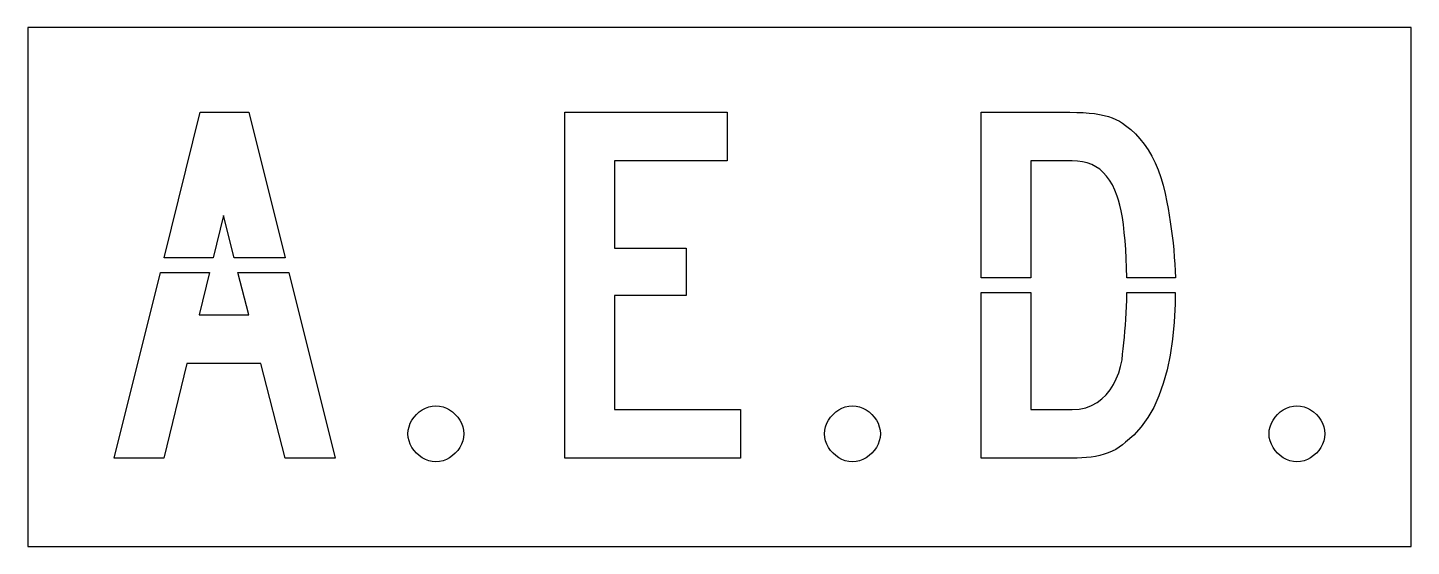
# Model space of a CAD drawing. Extents: x 0 to 48, y 0 to 18.
import ezdxf

# ---------------------------------------------------------------- set-up
doc = ezdxf.new("R2010")
doc.units = 0
doc.layers.add('CUT', color=7, linetype='Continuous')
doc.layers.add('OUTSIDE', color=1, linetype='Continuous')

msp = doc.modelspace()

# ---------------------------------------------------------------- linework, layer by layer
at = {"layer": 'CUT'}
for points in [[(5.9892, 15.063), (7.674, 15.063), (8.933, 10.0088), (7.1675, 10.0088), (6.7896, 11.4846), (6.4296, 10.0088), (4.7302, 10.0088)], [(24.2705, 13.3782), (20.3549, 13.3782), (20.3549, 10.347), (22.8389, 10.347), (22.8389, 8.7054), (20.3549, 8.7054), (20.3549, 4.7478), (24.7337, 4.7478), (24.7337, 3.063), (18.6293, 3.063), (18.6293, 15.063), (24.2705, 15.063)], [(38.0914, 10.305), (38.0698, 10.6074), (38.0434, 10.8942), (38.0122, 11.1642), (37.9762, 11.4138), (37.9366, 11.6406), (37.8934, 11.8422), (37.8466, 12.015), (37.7962, 12.1578), (37.717, 12.3582), (37.6306, 12.5406), (37.5346, 12.7038), (37.429, 12.849), (37.315, 12.975), (37.1902, 13.0842), (37.057, 13.1754), (36.913, 13.2498), (36.7594, 13.3062), (36.5962, 13.347), (36.4222, 13.371), (36.2374, 13.3782), (34.8058, 13.3782), (34.8058, 9.314), (33.0802, 9.314), (33.0802, 15.063), (36.1534, 15.063), (36.3958, 15.0606), (36.619, 15.0522), (36.823, 15.0378), (37.0114, 15.0174), (37.1842, 14.991), (37.3426, 14.9574), (37.4902, 14.9178), (37.6258, 14.8698), (37.7518, 14.8146), (37.8706, 14.751), (37.9834, 14.6802), (38.0902, 14.5998), (38.2654, 14.4654), (38.4298, 14.313), (38.587, 14.1438), (38.7334, 13.959), (38.869, 13.7586), (38.9962, 13.5414), (39.1114, 13.311), (39.2158, 13.065), (39.3106, 12.8058), (39.3922, 12.5322), (39.463, 12.2466), (39.5218, 11.9478), (39.5626, 11.7234), (39.6022, 11.493), (39.6394, 11.2566), (39.673, 11.0178), (39.7042, 10.7754), (39.733, 10.5318), (39.757, 10.287), (39.7774, 10.041), (39.7942, 9.7974), (39.8062, 9.5562), (39.8146, 9.3186), (39.8146, 9.314), (38.1299, 9.314), (38.1298, 9.3354), (38.1226, 9.6666), (38.1094, 9.9906)], [(6.3072, 9.5068), (5.9472, 8.031), (7.674, 8.031), (7.2961, 9.5068), (9.058, 9.5068), (10.6632, 3.063), (8.9364, 3.063), (8.094, 6.3474), (5.526, 6.3474), (4.7256, 3.063), (3, 3.063), (4.6052, 9.5068)], [(39.241, 5.2194), (39.0622, 4.8234), (38.857, 4.4658), (38.6278, 4.1442), (38.3722, 3.8598), (38.0902, 3.6102), (37.9822, 3.5202), (37.8658, 3.4386), (37.7446, 3.3654), (37.6162, 3.3006), (37.483, 3.243), (37.3426, 3.195), (37.1986, 3.1542), (37.0486, 3.1206), (36.8938, 3.0954), (36.7354, 3.0774), (36.5722, 3.0666), (36.4066, 3.063), (33.0802, 3.063), (33.0802, 8.812), (34.8058, 8.812), (34.8058, 4.7478), (36.2374, 4.7478), (36.481, 4.7634), (36.7054, 4.8102), (36.9106, 4.887), (37.0966, 4.989), (37.2658, 5.115), (37.417, 5.2626), (37.5502, 5.4306), (37.6666, 5.6142), (37.765, 5.8134), (37.8478, 6.0246), (37.9138, 6.2454), (37.9642, 6.4734), (37.9846, 6.6642), (38.0062, 6.8598), (38.0254, 7.0578), (38.0446, 7.2594), (38.0638, 7.4646), (38.0794, 7.6734), (38.095, 7.8858), (38.107, 8.1018), (38.1178, 8.3214), (38.1262, 8.5434), (38.131, 8.7702), (38.1312, 8.812), (39.8121, 8.812), (39.805, 8.4102), (39.7702, 7.7778), (39.7126, 7.1862), (39.631, 6.6354), (39.5254, 6.1242), (39.3958, 5.6526)], [(14.9906, 3.429), (14.9186, 3.3258), (14.8346, 3.231), (14.741, 3.147), (14.6366, 3.075), (14.5262, 3.0174), (14.4086, 2.973), (14.2862, 2.9466), (14.1614, 2.937), (14.0366, 2.9466), (13.9142, 2.973), (13.7966, 3.0174), (13.6862, 3.075), (13.5818, 3.147), (13.4882, 3.231), (13.4042, 3.3258), (13.3322, 3.429), (13.2734, 3.5406), (13.2302, 3.6582), (13.2026, 3.7794), (13.193, 3.9054), (13.2026, 4.0302), (13.2302, 4.1526), (13.2734, 4.269), (13.3322, 4.3806), (13.4042, 4.4838), (13.4882, 4.5786), (13.5818, 4.6626), (13.6862, 4.7346), (13.7966, 4.7934), (13.9142, 4.8366), (14.0366, 4.8642), (14.1614, 4.8738), (14.2862, 4.8642), (14.4086, 4.8366), (14.5262, 4.7934), (14.6366, 4.7346), (14.741, 4.6626), (14.8346, 4.5786), (14.9186, 4.4838), (14.9906, 4.3806), (15.0494, 4.269), (15.0926, 4.1526), (15.1202, 4.0302), (15.1298, 3.9054), (15.1202, 3.7794), (15.0926, 3.6582), (15.0494, 3.5406)], [(29.4415, 3.429), (29.3695, 3.3258), (29.2855, 3.231), (29.1919, 3.147), (29.0875, 3.075), (28.9771, 3.0174), (28.8595, 2.973), (28.7371, 2.9466), (28.6123, 2.937), (28.4875, 2.9466), (28.3651, 2.973), (28.2475, 3.0174), (28.1371, 3.075), (28.0327, 3.147), (27.9391, 3.231), (27.8551, 3.3258), (27.7831, 3.429), (27.7243, 3.5406), (27.6811, 3.6582), (27.6535, 3.7794), (27.6439, 3.9054), (27.6535, 4.0302), (27.6811, 4.1526), (27.7243, 4.269), (27.7831, 4.3806), (27.8551, 4.4838), (27.9391, 4.5786), (28.0327, 4.6626), (28.1371, 4.7346), (28.2475, 4.7934), (28.3651, 4.8366), (28.4875, 4.8642), (28.6123, 4.8738), (28.7371, 4.8642), (28.8595, 4.8366), (28.9771, 4.7934), (29.0875, 4.7346), (29.1919, 4.6626), (29.2855, 4.5786), (29.3695, 4.4838), (29.4415, 4.3806), (29.5003, 4.269), (29.5435, 4.1526), (29.5711, 4.0302), (29.5807, 3.9054), (29.5711, 3.7794), (29.5435, 3.6582), (29.5003, 3.5406)], [(44.8608, 3.429), (44.7888, 3.3258), (44.7048, 3.231), (44.6112, 3.147), (44.5068, 3.075), (44.3964, 3.0174), (44.2788, 2.973), (44.1564, 2.9466), (44.0316, 2.937), (43.9068, 2.9466), (43.7844, 2.973), (43.6668, 3.0174), (43.5564, 3.075), (43.452, 3.147), (43.3584, 3.231), (43.2744, 3.3258), (43.2024, 3.429), (43.1436, 3.5406), (43.1004, 3.6582), (43.0728, 3.7794), (43.0632, 3.9054), (43.0728, 4.0302), (43.1004, 4.1526), (43.1436, 4.269), (43.2024, 4.3806), (43.2744, 4.4838), (43.3584, 4.5786), (43.452, 4.6626), (43.5564, 4.7346), (43.6668, 4.7934), (43.7844, 4.8366), (43.9068, 4.8642), (44.0316, 4.8738), (44.1564, 4.8642), (44.2788, 4.8366), (44.3964, 4.7934), (44.5068, 4.7346), (44.6112, 4.6626), (44.7048, 4.5786), (44.7888, 4.4838), (44.8608, 4.3806), (44.9196, 4.269), (44.9628, 4.1526), (44.9904, 4.0302), (45, 3.9054), (44.9904, 3.7794), (44.9628, 3.6582), (44.9196, 3.5406)]]:
    msp.add_lwpolyline(points, close=True, dxfattribs=at)
at = {"layer": 'OUTSIDE'}
msp.add_lwpolyline([(0, 0), (48, 0), (48, 18), (0, 18)], close=True, dxfattribs=at)

doc.saveas('drawing.dxf')
